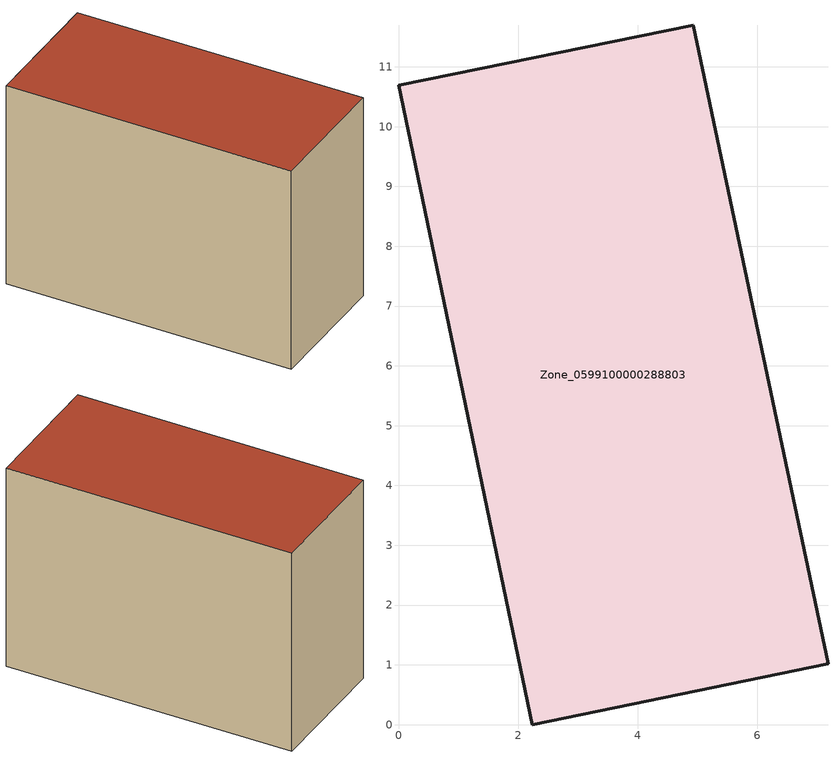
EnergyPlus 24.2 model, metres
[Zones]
Zone_0599100000288803
 floor ground (C_G): 2.23,0 0,10.69 4.93,11.7 7.18,1.02 z2.04
 wall outside (C_F): 2.23,0 7.18,1.02 4.93,11.7 0,10.69 2.23,0 z2.04:10.07
 roof outside (C_R): 0,10.69 2.23,0 7.18,1.02 4.93,11.7 z10.07
[BUILDING]
Pand.0599100000288803: North Axis=0; Terrain=City; Loads Convergence Tolerance Value=0.04; Temperature Convergence Tolerance Value=0.4; Solar Distribution=FullExterior; Maximum Number of Warmup Days=25; Minimum Number of Warmup Days=1
[Site:Location]
Rotterdam.The.Hague.AP_ZH_NLD Design_Conditions: Latitude=51.96; Longitude=4.45; Time Zone=1; Elevation=-4.5
[SITE:GROUNDTEMPERATURE:BUILDINGSURFACE]
18, 18, 18, 18, 18, 18, 18, 18, 18, 18, 18, 18
[MATERIAL] Thermal Absorptance=0.9; Solar Absorptance=0.7; Visible Absorptance=0.7
Name | Roughness | Thickness | Conductivity | Density | Specific Heat
G.TI.1965-1974 | MediumSmooth | 0.15 | 0.882353 | 540 | 1210
F.TI.1965-1974 | Rough | 0.3 | 0.697674 | 1920 | 840
R.TI.1965-1974 | MediumRough | 0.2 | 0.232558 | 1500 | 1000
[CONSTRUCTION]
C_G: G.TI.1965-1974
C_F: F.TI.1965-1974
C_R: R.TI.1965-1974
[ZONE]
Zone_0599100000288803: Type=1; Multiplier=1; Ceiling Height=Autocalculate; Volume=Autocalculate; Floor Area=autocalculate; Part of Total Floor Area=Yes
[ZONEINFILTRATION:DESIGNFLOWRATE]
Infil_Zone_0599100000288803: Zone or ZoneList or Space or SpaceList=Zone_0599100000288803; Schedule=AlwaysOn; Design Flow Rate Calculation Method=Flow/Area; Flow Rate per Floor Area=0.003; Constant Term Coefficient=1; Temperature Term Coefficient=0; Velocity Term Coefficient=0; Velocity Squared Term Coefficient=0
[HVACTEMPLATE:ZONE:IDEALLOADSAIRSYSTEM]
Zone_0599100000288803: Maximum Heating Supply Air Temperature=50; Minimum Cooling Supply Air Temperature=13; Maximum Heating Supply Air Humidity Ratio=0.0156; Minimum Cooling Supply Air Humidity Ratio=0.0077; Heating Limit=NoLimit; Cooling Limit=NoLimit; Dehumidification Control Type=ConstantSensibleHeatRatio; Cooling Sensible Heat Ratio=0.7; Dehumidification Setpoint=60; Humidification Control Type=None; Humidification Setpoint=30; Outdoor Air Method=None; Outdoor Air Flow Rate per Person=0.00944; Outdoor Air Flow Rate per Zone Floor Area=0; Outdoor Air Flow Rate per Zone=0; Demand Controlled Ventilation Type=None; Outdoor Air Economizer Type=NoEconomizer; Heat Recovery Type=None; Sensible Heat Recovery Effectiveness=0.7; Latent Heat Recovery Effectiveness=0.65
[ZONECONTROL:THERMOSTAT]
ThermostatControl_Zone_0599100000288803: Zone or ZoneList=Zone_0599100000288803; Control Type Schedule=DualSetpointControlType; Control 1=Thermostat_Zone_0599100000288803; Temperature Difference Between Cutout And Setpoint=0
[THERMOSTATSETPOINT:DUALSETPOINT]
Thermostat_Zone_0599100000288803: Heating Setpoint Temperature Schedule=HeatingSetpoint_Zone_0599100000288803; Cooling Setpoint Temperature Schedule=CoolingSetpoint_Zone_0599100000288803
[SCHEDULE:COMPACT]
HeatingSetpoint_Zone_0599100000288803: Through: 12/31, For: AllDays, Until: 24:00, 21
CoolingSetpoint_Zone_0599100000288803: Through: 12/31, For: AllDays, Until: 24:00, 24
DualSetpointControlType: Through: 12/31, For: AllDays, Until: 24:00, 4
AlwaysOn: Through: 12/31, For: AllDays, Until: 24:00, 1
